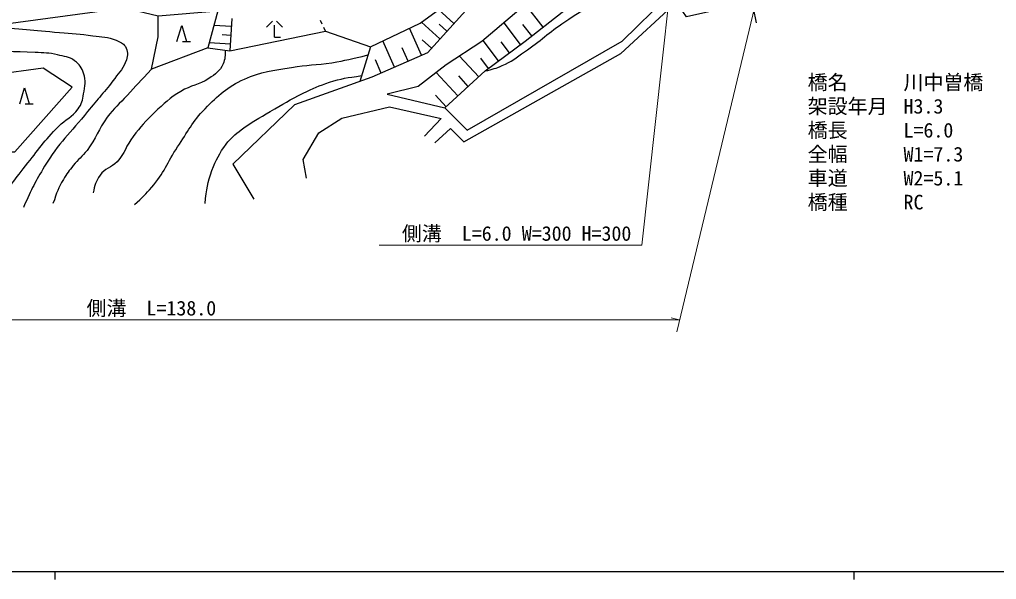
# Model space of a CAD drawing. Units: millimetres, scale not verified. Extents: x 40000 to 680000, y 20000 to 380000.
# Drawn here: x 263562 to 385838, y 204000 to 274082 of the extents above; entities that cross this region are included whole.
import ezdxf
from ezdxf.enums import TextEntityAlignment as Align

# ---------------------------------------------------------------- set-up
doc = ezdxf.new("R2010")
doc.units = ezdxf.units.MM
doc.header["$LTSCALE"] = 1000
for name, color, linetype, lineweight in [('M-BGD', 7, 'Continuous', 25), ('M-STR-HTXT', 7, 'Continuous', 13), ('M-TTL-BAND', 7, 'Continuous', 25)]:
    doc.layers.add(name, color=color, linetype=linetype, lineweight=lineweight)
doc.styles.add('ＭＳ ゴシック', font='')
doc.styles.get('ＭＳ ゴシック').set_extended_font_data('MS Gothic')

msp = doc.modelspace()

# ---------------------------------------------------------------- linework, layer by layer
at = {"layer": 'M-BGD'}
for p, q in [((317932, 273573), (316011, 275321)), ((329090, 273143), (326890, 275975)), ((301439, 273518), (301226, 273971)), ((283255, 271333), (283855, 273333)), ((283855, 273333), (284455, 271333)), ((290081, 273194), (287892, 273323)), ((295225, 273862), (294475, 273112)), ((295475, 271862), (295475, 273362)), ((295725, 273862), (296475, 273112)), ((301865, 272613), (301652, 273066)), ((313886, 269609), (312387, 273007)), ((316184, 271652), (313871, 273756)), ((317058, 272613), (316097, 273486)), ((326250, 270953), (324207, 273685)), ((327674, 272042), (326574, 273458)), ((290016, 272100), (288922, 272164)), ((295475, 271862), (296242, 271862)), ((315132, 270496), (313976, 271548)), ((323518, 268910), (321607, 271465)), ((283955, 271333), (284955, 271333)), ((287132, 270522), (289902, 270166)), ((289952, 271006), (287306, 271161)), ((307471, 270679), (306139, 266318)), ((310487, 268109), (309028, 271417)), ((312187, 268859), (311437, 270558)), ((324884, 269931), (323863, 271297)), ((308834, 267380), (308104, 269033)), ((321033, 266913), (318639, 269512)), ((322241, 267954), (321285, 269232)), ((318435, 264519), (315721, 267465)), ((319734, 265716), (318537, 267016)), ((263586, 263544), (264186, 265544)), ((264186, 265544), (264786, 263544)), ((316962, 263163), (315605, 264635)), ((264286, 263544), (265286, 263544))]:
    msp.add_line(p, q, dxfattribs=at)
msp.add_lwpolyline([(357070, 290581), (353972, 300269), (346189, 296434), (337105, 292687), (332178, 291250), (329560, 288889), (328739, 287298), (329603, 278291), (321431, 271315), (316970, 268433), (313456, 265709), (309587, 264722), (316812, 263024), (321826, 267644), (326840, 271394), (333038, 276211), (331854, 286791), (333788, 289279), (341329, 291687), (349107, 291213), (351910, 292516), (354436, 293029)], close=True, dxfattribs=at)
for points in [[(290139, 274193), (289902, 270166), (301865, 272613), (307471, 270679), (313694, 273627), (318468, 277117), (324524, 283019), (319802, 275629), (314618, 269932), (307638, 266852), (297989, 263414), (290239, 255972), (292908, 251609)], [(355798, 273690), (355434, 275512), (349816, 275026), (347052, 274419), (345199, 277122), (351456, 278579), (355312, 278336), (355312, 282467), (352974, 280189), (345351, 278610)], [(316812, 263024), (319583, 260237), (339001, 271369), (344698, 277007), (345199, 277122)], [(255044, 252099), (257216, 254744), (261519, 257508), (262980, 257508), (270165, 265601), (266533, 268009), (260335, 267141), (254923, 269956), (252443, 272813), (259654, 273246), (276710, 275536), (280934, 274549), (288396, 275180), (287132, 270522), (280098, 267882), (280918, 271921), (280934, 274549)], [(315528, 258648), (317502, 260440), (319173, 258770), (338833, 269835), (345782, 276270)], [(299493, 254218), (299059, 256547), (301033, 259903), (303915, 261758), (309877, 263140), (316351, 261679), (314259, 259468)]]:
    msp.add_lwpolyline(points, dxfattribs=at)
for points, knots in [([(321826, 267644), (322823, 267864), (323171, 267973), (323988, 268311), (325164, 268799), (325703, 269318), (326755, 270037), (328791, 271428), (329772, 272432), (331816, 273812), (333179, 274733), (333979, 275203), (335448, 275944), (336817, 276635), (337594, 277015), (339041, 277524), (340608, 278074), (341535, 278291), (343186, 278471), (344029, 278563), (344344, 278597), (345351, 278610)], [0, 0, 0, 0, 1, 1, 1, 2, 2, 2, 3, 3, 3, 4, 4, 4, 5, 5, 5, 6, 6, 6, 7, 7, 7, 7]), ([(259654, 273246), (263980, 272872), (265074, 272784), (268546, 272458), (270184, 272305), (271115, 272326), (272738, 272058), (273883, 271869), (274587, 271940), (275653, 271481), (276155, 271265), (276525, 271159), (276807, 270691), (277146, 270132), (277134, 269642), (276929, 269021), (276595, 268008), (276109, 267568), (275471, 266713), (274216, 265030), (273384, 264189), (272070, 262552), (269944, 259904), (268443, 258631), (266695, 255719), (265528, 253777), (265118, 253000), (264052, 250557)], [0, 0, 0, 0, 1, 1, 1, 2, 2, 2, 3, 3, 3, 4, 4, 4, 5, 5, 5, 6, 6, 6, 7, 7, 7, 8, 8, 8, 9, 9, 9, 9]), ([(289311, 270242), (289333, 269561), (289289, 269162), (289030, 268526), (288655, 267607), (288077, 267263), (287253, 266709), (285999, 265866), (285034, 265871), (283740, 265091), (282331, 264242), (281655, 263579), (280463, 262446), (279323, 261362), (278739, 260690), (277778, 259445), (276884, 258287), (276756, 257363), (275765, 256287), (275043, 255504), (274239, 255464), (273633, 254589), (273104, 253826), (272976, 253354), (272764, 252378)], [0, 0, 0, 0, 1, 1, 1, 2, 2, 2, 3, 3, 3, 4, 4, 4, 5, 5, 5, 6, 6, 6, 7, 7, 7, 8, 8, 8, 8]), ([(260317, 250405), (262194, 253014), (262702, 253725), (264326, 255780), (265877, 257743), (266665, 258923), (268426, 260700), (269330, 261613), (270136, 261842), (270885, 262886), (271343, 263524), (271476, 263992), (271584, 264769), (271723, 265768), (271929, 266403), (271584, 267351), (271325, 268062), (271071, 268482), (270460, 268930), (269743, 269456), (269166, 269443), (268304, 269659), (267239, 269926), (266606, 269907), (265510, 269963), (262773, 270100), (261235, 270078), (258495, 270054), (257985, 270049), (257681, 270158), (257189, 270023), (256692, 269887), (256481, 269719), (256042, 269373)], [0, 0, 0, 0, 1, 1, 1, 2, 2, 2, 3, 3, 3, 4, 4, 4, 5, 5, 5, 6, 6, 6, 7, 7, 7, 8, 8, 8, 9, 9, 9, 10, 10, 10, 11, 11, 11, 11]), ([(277936, 250917), (278994, 251839), (279312, 252191), (280107, 253089), (281662, 254843), (282038, 256196), (283345, 258142), (284626, 260050), (285175, 261274), (286780, 262919), (288463, 264646), (289528, 265612), (291715, 266630), (293860, 267631), (295267, 267673), (297597, 268091), (299553, 268442), (300691, 268352), (302651, 268683), (304425, 268983), (305037, 269126), (307155, 269646)], [0, 0, 0, 0, 1, 1, 1, 2, 2, 2, 3, 3, 3, 4, 4, 4, 5, 5, 5, 6, 6, 6, 7, 7, 7, 7]), ([(280098, 267882), (278601, 266279), (278220, 265874), (277028, 264577), (276053, 263517), (275380, 263025), (274541, 261853), (273436, 260312), (273150, 259226), (272014, 257708), (271412, 256904), (270909, 256593), (270277, 255813), (269755, 255168), (269482, 254786), (269053, 254076), (268386, 252970), (268253, 252464), (267750, 251036)], [0, 0, 0, 0, 1, 1, 1, 2, 2, 2, 3, 3, 3, 4, 4, 4, 5, 5, 5, 6, 6, 6, 6]), ([(286780, 251036), (287000, 252920), (287060, 253635), (287648, 255181), (288171, 256555), (288549, 257318), (289425, 258498), (290029, 259312), (290521, 259648), (291320, 260274), (292639, 261309), (293508, 261710), (294952, 262564), (296532, 263499), (297409, 264045), (299058, 264854), (300318, 265472), (301038, 265808), (302374, 266236), (303891, 266720), (304510, 266793), (306366, 267060)], [0, 0, 0, 0, 1, 1, 1, 2, 2, 2, 3, 3, 3, 4, 4, 4, 5, 5, 5, 6, 6, 6, 7, 7, 7, 7])]:
    msp.add_open_spline(points, degree=3, knots=knots, dxfattribs=at)
at = {"layer": 'M-STR-HTXT'}
for p, q in [((361899, 302121), (345823, 234989)), ((219386, 236492), (346127, 236492)), ((346127, 236492), (345127, 236742))]:
    msp.add_line(p, q, dxfattribs=at)
msp.add_lwpolyline([(308557, 245841), (341431, 245841), (347403, 299866)], dxfattribs=at)
at = {"layer": 'M-TTL-BAND'}
for p, q in [((40000, 205000), (579000, 205000)), ((268000, 205000), (268000, 204000)), ((368000, 205000), (368000, 204000))]:
    msp.add_line(p, q, dxfattribs=at)

# ---------------------------------------------------------------- texts
at = {"layer": 'M-STR-HTXT', "style": 'ＭＳ ゴシック'}
for s, p in [('橋名', (362204, 264762)), ('川中曽橋', (374204, 264762)), ('架設年月', (362204, 261762)), ('H3.3', (374204, 261762)), ('橋長', (362204, 258762)), ('L=6.0', (374204, 258762)), ('全幅', (362204, 255762)), ('W1=7.3', (374204, 255762)), ('車道', (362204, 252762)), ('W2=5.1', (374204, 252762)), ('橋種', (362204, 249762)), ('RC', (374204, 249762))]:
    msp.add_text(s, height=1833, dxfattribs=at).set_placement(p, align=Align.BOTTOM_LEFT)
for s, p in [('側溝\u3000L=6.0', (318284, 245841)), ('W=300 H=300', (333281, 245841)), ('側溝\u3000L=138.0', (280063, 236492))]:
    msp.add_text(s, height=1833, dxfattribs=at).set_placement(p, align=Align.BOTTOM_CENTER)

doc.saveas('drawing.dxf')
